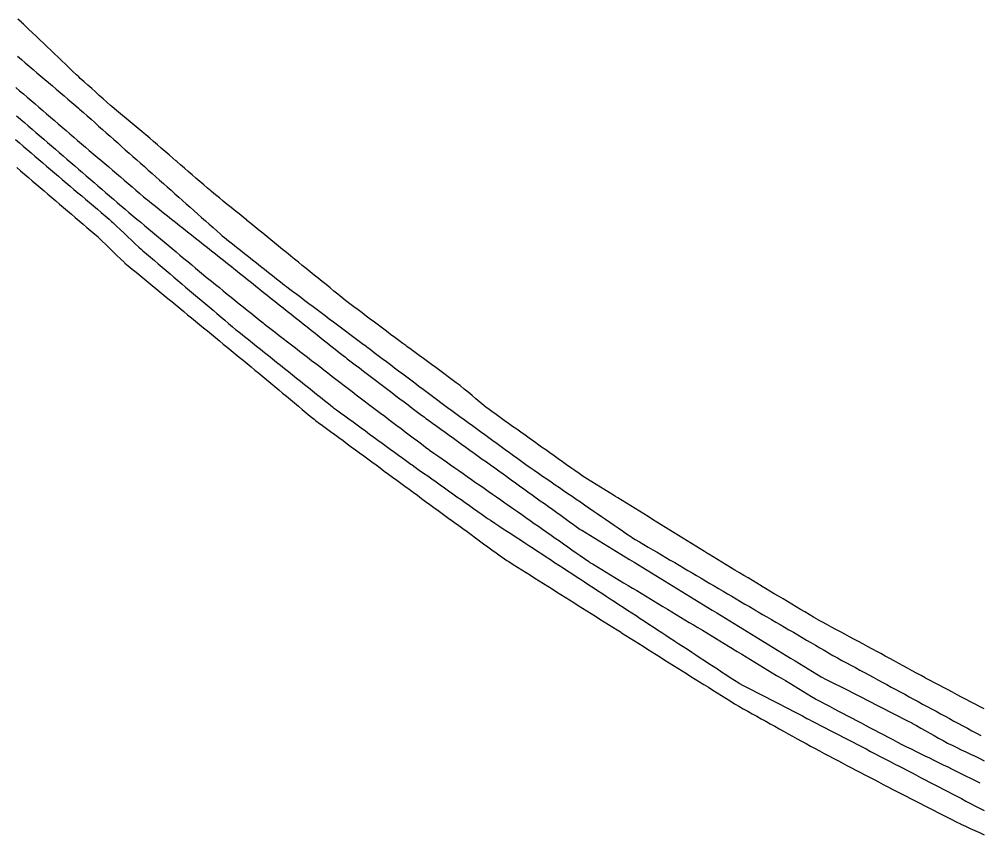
# Model space of a CAD drawing. Extents: x 6451167 to 6455043, y 1871096 to 1873438.
# Drawn here: x 6452619.1 to 6453105.2, y 1871742.8 to 1872155.6 of the extents above; entities that cross this region are included whole.
import ezdxf

# ---------------------------------------------------------------- set-up
doc = ezdxf.new("R2010")
doc.units = 0
doc.header["$LTSCALE"] = 100
doc.header["$MEASUREMENT"] = 0
doc.layers.add('seg003', color=1, linetype='CONTINUOUS')
doc.layers.add('seg006', color=1, linetype='CONTINUOUS')

msp = doc.modelspace()

# ---------------------------------------------------------------- linework, layer by layer
at = {"layer": 'seg003'}
for points in [[(6453107.39, 1871806.46), (6453105.11, 1871807.67), (6453102.83, 1871808.87), (6453100.55, 1871810.08), (6453098.27, 1871811.28), (6453095.99, 1871812.48), (6453093.71, 1871813.69), (6453091.43, 1871814.89), (6453089.15, 1871816.09), (6453086.87, 1871817.3), (6453084.59, 1871818.5), (6453082.31, 1871819.71), (6453080.03, 1871820.91), (6453077.75, 1871822.11), (6453077.57, 1871822.21), (6453075.48, 1871823.35), (6453073.22, 1871824.58), (6453070.96, 1871825.81), (6453068.69, 1871827.05), (6453066.43, 1871828.28), (6453064.17, 1871829.52), (6453061.9, 1871830.75), (6453059.64, 1871831.98), (6453057.38, 1871833.22), (6453055.11, 1871834.45), (6453052.85, 1871835.69), (6453051.65, 1871836.34), (6453050.58, 1871836.92), (6453048.31, 1871838.14), (6453046.04, 1871839.36), (6453043.77, 1871840.58), (6453041.5, 1871841.81), (6453039.23, 1871843.03), (6453036.96, 1871844.25), (6453034.69, 1871845.47), (6453032.42, 1871846.69), (6453030.15, 1871847.92), (6453027.88, 1871849.14), (6453025.61, 1871850.36), (6453023.57, 1871851.46), (6453023.35, 1871851.59), (6453021.13, 1871852.91), (6453018.92, 1871854.23), (6453016.7, 1871855.55), (6453014.49, 1871856.87), (6453012.27, 1871858.19), (6453010.06, 1871859.51), (6453007.84, 1871860.83), (6453005.63, 1871862.15), (6453003.41, 1871863.47), (6453001.2, 1871864.79), (6452998.98, 1871866.11), (6452996.77, 1871867.43), (6452994.71, 1871868.66), (6452994.56, 1871868.76), (6452992.35, 1871870.09), (6452990.14, 1871871.42), (6452987.94, 1871872.76), (6452985.73, 1871874.09), (6452983.53, 1871875.43), (6452981.32, 1871876.76), (6452979.11, 1871878.1), (6452976.91, 1871879.43), (6452974.7, 1871880.77), (6452972.5, 1871882.1), (6452970.29, 1871883.44), (6452968.08, 1871884.77), (6452967.89, 1871884.89), (6452965.89, 1871886.13), (6452963.7, 1871887.48), (6452961.51, 1871888.84), (6452959.32, 1871890.2), (6452957.13, 1871891.56), (6452954.93, 1871892.92), (6452952.74, 1871894.28), (6452950.55, 1871895.64), (6452948.36, 1871897), (6452946.17, 1871898.35), (6452943.98, 1871899.71), (6452942.68, 1871900.52), (6452941.79, 1871901.07), (6452939.6, 1871902.43), (6452937.4, 1871903.79), (6452935.21, 1871905.15), (6452933.02, 1871906.51), (6452930.83, 1871907.86), (6452928.64, 1871909.22), (6452926.45, 1871910.58), (6452924.26, 1871911.94), (6452922.07, 1871913.3), (6452920.9, 1871914.02), (6452919.87, 1871914.66), (6452917.68, 1871916.02), (6452915.49, 1871917.38), (6452913.3, 1871918.73), (6452911.11, 1871920.09), (6452908.92, 1871921.45), (6452906.73, 1871922.81), (6452904.54, 1871924.17), (6452903.12, 1871925.05), (6452902.38, 1871925.58), (6452900.28, 1871927.07), (6452898.18, 1871928.57), (6452896.08, 1871930.06), (6452893.98, 1871931.56), (6452891.88, 1871933.05), (6452889.78, 1871934.55), (6452887.67, 1871936.04), (6452885.57, 1871937.54), (6452883.47, 1871939.03), (6452881.37, 1871940.53), (6452880.49, 1871941.15), (6452879.27, 1871942.02), (6452877.17, 1871943.52), (6452875.07, 1871945.01), (6452872.97, 1871946.51), (6452870.87, 1871948.01), (6452868.77, 1871949.5), (6452866.67, 1871951), (6452864.57, 1871952.49), (6452862.47, 1871953.99), (6452860.37, 1871955.48), (6452858.27, 1871956.98), (6452856.17, 1871958.47), (6452855.36, 1871959.05), (6452854.15, 1871960.07), (6452852.18, 1871961.74), (6452850.21, 1871963.4), (6452848.24, 1871965.06), (6452846.27, 1871966.73), (6452844.3, 1871968.39), (6452842.34, 1871970.06), (6452842.18, 1871970.19), (6452840.26, 1871971.59), (6452838.18, 1871973.12), (6452836.11, 1871974.64), (6452834.03, 1871976.16), (6452831.95, 1871977.69), (6452829.87, 1871979.21), (6452827.79, 1871980.74), (6452825.71, 1871982.26), (6452823.63, 1871983.79), (6452821.55, 1871985.31), (6452819.47, 1871986.83), (6452817.39, 1871988.36), (6452815.31, 1871989.88), (6452814.65, 1871990.37), (6452813.24, 1871991.42), (6452811.18, 1871992.97), (6452809.12, 1871994.52), (6452807.05, 1871996.06), (6452804.99, 1871997.61), (6452802.93, 1871999.16), (6452800.87, 1872000.7), (6452798.8, 1872002.25), (6452796.74, 1872003.8), (6452794.68, 1872005.34), (6452792.62, 1872006.89), (6452790.55, 1872008.44), (6452788.49, 1872009.98), (6452786.43, 1872011.53), (6452785.01, 1872012.59), (6452784.38, 1872013.1), (6452782.38, 1872014.72), (6452780.37, 1872016.35), (6452778.37, 1872017.97), (6452776.37, 1872019.59), (6452774.36, 1872021.21), (6452772.36, 1872022.83), (6452770.35, 1872024.45), (6452768.35, 1872026.07), (6452766.34, 1872027.7), (6452764.34, 1872029.32), (6452762.33, 1872030.94), (6452760.33, 1872032.56), (6452758.33, 1872034.18), (6452757.5, 1872034.85), (6452756.32, 1872035.81), (6452754.33, 1872037.44), (6452752.33, 1872039.06), (6452750.33, 1872040.69), (6452748.33, 1872042.32), (6452746.33, 1872043.95), (6452744.33, 1872045.58), (6452742.33, 1872047.21), (6452740.33, 1872048.84), (6452738.33, 1872050.46), (6452736.34, 1872052.09), (6452734.34, 1872053.72), (6452734.28, 1872053.77), (6452732.34, 1872055.35), (6452730.34, 1872056.98), (6452728.34, 1872058.61), (6452726.34, 1872060.23), (6452724.34, 1872061.86), (6452722.34, 1872063.49), (6452720.34, 1872065.12), (6452718.34, 1872066.75), (6452716.35, 1872068.38), (6452716.05, 1872068.62), (6452714.39, 1872070.05), (6452712.44, 1872071.74), (6452710.48, 1872073.42), (6452708.53, 1872075.11), (6452706.58, 1872076.79), (6452704.63, 1872078.48), (6452702.68, 1872080.16), (6452700.73, 1872081.85), (6452698.78, 1872083.53), (6452698.39, 1872083.86), (6452696.82, 1872085.22), (6452694.87, 1872086.9), (6452692.92, 1872088.59), (6452690.97, 1872090.27), (6452689.02, 1872091.95), (6452687.06, 1872093.64), (6452685.11, 1872095.32), (6452683.16, 1872097.01), (6452682.27, 1872097.78), (6452681.19, 1872098.67), (6452679.2, 1872100.31), (6452677.22, 1872101.96), (6452675.23, 1872103.6), (6452673.24, 1872105.24), (6452671.26, 1872106.89), (6452669.27, 1872108.53), (6452667.28, 1872110.17), (6452665.86, 1872111.35), (6452665.32, 1872111.84), (6452663.4, 1872113.56), (6452661.48, 1872115.29), (6452659.57, 1872117.01), (6452657.65, 1872118.74), (6452655.73, 1872120.46), (6452653.82, 1872122.19), (6452651.9, 1872123.91), (6452649.98, 1872125.63), (6452649.23, 1872126.31), (6452648.1, 1872127.39), (6452646.23, 1872129.17), (6452644.36, 1872130.95), (6452642.5, 1872132.73), (6452640.63, 1872134.51), (6452638.76, 1872136.28), (6452636.9, 1872138.06), (6452635.03, 1872139.84), (6452633.16, 1872141.62), (6452631.3, 1872143.4), (6452629.43, 1872145.18), (6452627.56, 1872146.96), (6452625.7, 1872148.73), (6452623.83, 1872150.51), (6452623.83, 1872150.51)], [(6452618.21, 1872136.84), (6452620.17, 1872135.17), (6452622.14, 1872133.49), (6452624.1, 1872131.82), (6452626.06, 1872130.14), (6452628.03, 1872128.47), (6452629.99, 1872126.8), (6452631.95, 1872125.12), (6452633.91, 1872123.45), (6452635.88, 1872121.78), (6452637.84, 1872120.1), (6452639.8, 1872118.43), (6452641.77, 1872116.76), (6452643.73, 1872115.08), (6452645.69, 1872113.41), (6452647.66, 1872111.73), (6452649.02, 1872110.57), (6452649.61, 1872110.05), (6452651.54, 1872108.34), (6452653.47, 1872106.62), (6452655.4, 1872104.91), (6452657.33, 1872103.2), (6452659.26, 1872101.49), (6452661.19, 1872099.77), (6452663.12, 1872098.06), (6452665.04, 1872096.35), (6452666.97, 1872094.64), (6452668.9, 1872092.92), (6452670.83, 1872091.21), (6452672.76, 1872089.5), (6452674.69, 1872087.79), (6452676.62, 1872086.07), (6452678.55, 1872084.36), (6452680.48, 1872082.65), (6452682.41, 1872080.94), (6452684.34, 1872079.22), (6452686.27, 1872077.51), (6452688.2, 1872075.8), (6452690.13, 1872074.09), (6452692.05, 1872072.37), (6452692.44, 1872072.03), (6452693.98, 1872070.66), (6452695.91, 1872068.95), (6452697.84, 1872067.23), (6452699.77, 1872065.52), (6452701.7, 1872063.81), (6452703.63, 1872062.1), (6452705.56, 1872060.38), (6452707.49, 1872058.67), (6452709.42, 1872056.96), (6452711.35, 1872055.25), (6452713.28, 1872053.53), (6452715.21, 1872051.82), (6452717.14, 1872050.11), (6452719.06, 1872048.4), (6452720.99, 1872046.68), (6452721.81, 1872045.96), (6452722.98, 1872045.04), (6452725, 1872043.44), (6452727.02, 1872041.84), (6452729.05, 1872040.23), (6452731.07, 1872038.63), (6452733.09, 1872037.03), (6452735.12, 1872035.43), (6452737.14, 1872033.83), (6452739.16, 1872032.23), (6452741.19, 1872030.63), (6452743.21, 1872029.03), (6452745.23, 1872027.43), (6452747.26, 1872025.83), (6452749.28, 1872024.23), (6452751.3, 1872022.63), (6452753.33, 1872021.03), (6452754.25, 1872020.3), (6452755.37, 1872019.46), (6452757.43, 1872017.91), (6452759.5, 1872016.36), (6452761.56, 1872014.81), (6452763.62, 1872013.26), (6452765.69, 1872011.71), (6452767.75, 1872010.16), (6452769.81, 1872008.61), (6452771.88, 1872007.07), (6452773.94, 1872005.52), (6452776, 1872003.97), (6452778.06, 1872002.42), (6452780.13, 1872000.87), (6452782.19, 1871999.32), (6452784.25, 1871997.77), (6452786.32, 1871996.22), (6452788.38, 1871994.67), (6452790.44, 1871993.13), (6452792.51, 1871991.58), (6452794.57, 1871990.03), (6452794.92, 1871989.76), (6452796.63, 1871988.48), (6452798.69, 1871986.93), (6452800.76, 1871985.38), (6452802.82, 1871983.83), (6452804.88, 1871982.28), (6452806.95, 1871980.73), (6452809.01, 1871979.19), (6452811.07, 1871977.64), (6452813.14, 1871976.09), (6452815.2, 1871974.54), (6452817.26, 1871972.99), (6452819.32, 1871971.44), (6452821.39, 1871969.89), (6452823.45, 1871968.34), (6452825.51, 1871966.79), (6452827.58, 1871965.24), (6452829.64, 1871963.7), (6452831.59, 1871962.23), (6452831.7, 1871962.15), (6452833.79, 1871960.63), (6452835.87, 1871959.11), (6452837.96, 1871957.59), (6452840.05, 1871956.08), (6452842.13, 1871954.56), (6452844.22, 1871953.04), (6452846.3, 1871951.52), (6452848.39, 1871950), (6452850.47, 1871948.48), (6452852.56, 1871946.97), (6452854.65, 1871945.45), (6452856.73, 1871943.93), (6452858.82, 1871942.41), (6452860.9, 1871940.89), (6452862.99, 1871939.37), (6452865.07, 1871937.86), (6452867.16, 1871936.34), (6452869.24, 1871934.82), (6452871.33, 1871933.3), (6452873.42, 1871931.78), (6452875.5, 1871930.26), (6452877.59, 1871928.74), (6452877.69, 1871928.67), (6452879.71, 1871927.28), (6452881.84, 1871925.82), (6452883.96, 1871924.36), (6452886.09, 1871922.9), (6452888.22, 1871921.44), (6452890.34, 1871919.98), (6452892.47, 1871918.51), (6452894.59, 1871917.05), (6452896.72, 1871915.59), (6452898.85, 1871914.13), (6452900.97, 1871912.67), (6452903.1, 1871911.21), (6452905.22, 1871909.75), (6452907.35, 1871908.29), (6452909.48, 1871906.82), (6452911.6, 1871905.36), (6452913.73, 1871903.9), (6452915.85, 1871902.44), (6452917.98, 1871900.98), (6452920.11, 1871899.52), (6452922.23, 1871898.06), (6452924.36, 1871896.6), (6452926.48, 1871895.14), (6452928.61, 1871893.67), (6452929.52, 1871893.05), (6452930.79, 1871892.3), (6452933.01, 1871890.99), (6452935.24, 1871889.68), (6452937.46, 1871888.37), (6452939.68, 1871887.06), (6452941.91, 1871885.75), (6452944.13, 1871884.44), (6452946.35, 1871883.14), (6452948.57, 1871881.83), (6452950.8, 1871880.52), (6452953.02, 1871879.21), (6452955.24, 1871877.9), (6452957.47, 1871876.59), (6452959.69, 1871875.28), (6452961.91, 1871873.97), (6452964.13, 1871872.66), (6452966.36, 1871871.35), (6452968.58, 1871870.04), (6452970.8, 1871868.73), (6452973.03, 1871867.42), (6452975.25, 1871866.11), (6452977.47, 1871864.81), (6452979.69, 1871863.5), (6452981.92, 1871862.19), (6452984.14, 1871860.88), (6452986.36, 1871859.57), (6452988.58, 1871858.26), (6452990.81, 1871856.95), (6452991.88, 1871856.32), (6452993.03, 1871855.65), (6452995.26, 1871854.35), (6452997.49, 1871853.05), (6452999.72, 1871851.75), (6453001.95, 1871850.45), (6453004.18, 1871849.15), (6453006.41, 1871847.85), (6453008.63, 1871846.55), (6453010.86, 1871845.25), (6453013.09, 1871843.95), (6453015.32, 1871842.65), (6453017.55, 1871841.35), (6453019.78, 1871840.05), (6453022.01, 1871838.75), (6453024.23, 1871837.46), (6453026.46, 1871836.16), (6453028.69, 1871834.86), (6453030.92, 1871833.56), (6453031.89, 1871832.99), (6453033.17, 1871832.3), (6453035.44, 1871831.07), (6453037.71, 1871829.84), (6453039.98, 1871828.61), (6453042.25, 1871827.39), (6453044.52, 1871826.16), (6453046.78, 1871824.93), (6453049.05, 1871823.7), (6453051.32, 1871822.47), (6453053.59, 1871821.24), (6453055.86, 1871820.02), (6453058.13, 1871818.79), (6453060.4, 1871817.56), (6453062.66, 1871816.33), (6453064.93, 1871815.1), (6453067.2, 1871813.88), (6453069.47, 1871812.65), (6453071.74, 1871811.42), (6453074.01, 1871810.19), (6453076.28, 1871808.96), (6453077.86, 1871808.11), (6453078.54, 1871807.73), (6453080.81, 1871806.51), (6453083.08, 1871805.28), (6453085.35, 1871804.05), (6453087.62, 1871802.82), (6453089.89, 1871801.59), (6453092.16, 1871800.36), (6453094.42, 1871799.14), (6453096.69, 1871797.91), (6453098.96, 1871796.68), (6453101.23, 1871795.45), (6453103.5, 1871794.22), (6453105.77, 1871793)], [(6452617.28, 1872121.07), (6452619.24, 1872119.39), (6452621.2, 1872117.71), (6452623.16, 1872116.03), (6452625.11, 1872114.35), (6452627.07, 1872112.66), (6452629.03, 1872110.98), (6452630.99, 1872109.3), (6452632.95, 1872107.62), (6452634.91, 1872105.94), (6452636.87, 1872104.26), (6452638.83, 1872102.58), (6452640.79, 1872100.9), (6452642.75, 1872099.22), (6452644.71, 1872097.54), (6452645.55, 1872096.82), (6452646.67, 1872095.86), (6452648.64, 1872094.19), (6452650.6, 1872092.51), (6452652.56, 1872090.84), (6452654.53, 1872089.16), (6452656.49, 1872087.49), (6452658.46, 1872085.81), (6452660.42, 1872084.14), (6452662.39, 1872082.46), (6452664.35, 1872080.79), (6452666.31, 1872079.11), (6452668.28, 1872077.44), (6452670.24, 1872075.76), (6452672.21, 1872074.09), (6452674.17, 1872072.41), (6452676.14, 1872070.74), (6452678.1, 1872069.06), (6452680.06, 1872067.39), (6452682.03, 1872065.71), (6452683.41, 1872064.54), (6452684.01, 1872064.06), (6452686.03, 1872062.45), (6452688.05, 1872060.85), (6452690.07, 1872059.24), (6452692.09, 1872057.63), (6452694.11, 1872056.03), (6452696.13, 1872054.42), (6452698.15, 1872052.81), (6452700.17, 1872051.21), (6452702.19, 1872049.6), (6452704.21, 1872047.99), (6452706.23, 1872046.38), (6452708.25, 1872044.78), (6452710.27, 1872043.17), (6452712.29, 1872041.56), (6452714.31, 1872039.96), (6452716.34, 1872038.35), (6452718.36, 1872036.74), (6452720.38, 1872035.14), (6452722.4, 1872033.53), (6452724.42, 1872031.92), (6452726.44, 1872030.32), (6452727.68, 1872029.33), (6452728.46, 1872028.71), (6452730.48, 1872027.1), (6452732.5, 1872025.5), (6452734.52, 1872023.89), (6452736.54, 1872022.28), (6452738.56, 1872020.68), (6452740.58, 1872019.07), (6452742.6, 1872017.46), (6452744.62, 1872015.86), (6452746.64, 1872014.25), (6452748.66, 1872012.64), (6452750.68, 1872011.04), (6452752.7, 1872009.43), (6452754.72, 1872007.82), (6452756.74, 1872006.22), (6452758.76, 1872004.61), (6452760.78, 1872003), (6452762.8, 1872001.4), (6452764.83, 1871999.79), (6452766.85, 1871998.18), (6452768.87, 1871996.58), (6452770.89, 1871994.97), (6452772.91, 1871993.36), (6452774.93, 1871991.76), (6452776.95, 1871990.15), (6452778.97, 1871988.54), (6452780.99, 1871986.94), (6452783.01, 1871985.33), (6452784.12, 1871984.44), (6452785.05, 1871983.74), (6452787.1, 1871982.18), (6452789.16, 1871980.62), (6452791.21, 1871979.06), (6452793.27, 1871977.5), (6452795.32, 1871975.94), (6452797.38, 1871974.38), (6452799.44, 1871972.82), (6452801.49, 1871971.25), (6452803.55, 1871969.69), (6452805.6, 1871968.13), (6452807.66, 1871966.57), (6452809.72, 1871965.01), (6452811.77, 1871963.45), (6452813.83, 1871961.89), (6452815.88, 1871960.33), (6452817.94, 1871958.77), (6452820, 1871957.2), (6452822.05, 1871955.64), (6452824.11, 1871954.08), (6452824.81, 1871953.55), (6452826.19, 1871952.56), (6452828.29, 1871951.05), (6452830.38, 1871949.54), (6452832.48, 1871948.04), (6452834.57, 1871946.53), (6452836.67, 1871945.02), (6452838.77, 1871943.52), (6452840.86, 1871942.01), (6452842.96, 1871940.51), (6452845.06, 1871939), (6452847.15, 1871937.49), (6452849.25, 1871935.99), (6452851.34, 1871934.48), (6452853.44, 1871932.97), (6452855.54, 1871931.47), (6452857.63, 1871929.96), (6452859.73, 1871928.45), (6452861.82, 1871926.95), (6452863.92, 1871925.44), (6452865.85, 1871924.05), (6452866.02, 1871923.93), (6452868.11, 1871922.43), (6452870.21, 1871920.92), (6452872.31, 1871919.41), (6452874.4, 1871917.91), (6452876.5, 1871916.4), (6452878.59, 1871914.89), (6452880.69, 1871913.39), (6452882.79, 1871911.88), (6452884.88, 1871910.37), (6452886.98, 1871908.87), (6452889.07, 1871907.36), (6452891.17, 1871905.85), (6452893.27, 1871904.35), (6452895.36, 1871902.84), (6452897.46, 1871901.33), (6452899.56, 1871899.83), (6452901.65, 1871898.32), (6452902.99, 1871897.36), (6452903.79, 1871896.87), (6452905.99, 1871895.53), (6452908.19, 1871894.18), (6452910.39, 1871892.83), (6452912.6, 1871891.49), (6452914.8, 1871890.14), (6452917, 1871888.79), (6452919.2, 1871887.45), (6452921.4, 1871886.1), (6452923.61, 1871884.75), (6452925.81, 1871883.4), (6452928.01, 1871882.06), (6452930.21, 1871880.71), (6452932.42, 1871879.36), (6452934.62, 1871878.02), (6452936.82, 1871876.67), (6452939.02, 1871875.32), (6452941.22, 1871873.98), (6452943.43, 1871872.63), (6452945.63, 1871871.28), (6452947.83, 1871869.94), (6452950.03, 1871868.59), (6452952.24, 1871867.24), (6452954.44, 1871865.9), (6452956.64, 1871864.55), (6452958.84, 1871863.2), (6452961.04, 1871861.86), (6452963.25, 1871860.51), (6452965.45, 1871859.16), (6452967.65, 1871857.82), (6452969.85, 1871856.47), (6452972.06, 1871855.12), (6452974.26, 1871853.78), (6452976.46, 1871852.43), (6452978.66, 1871851.08), (6452980.86, 1871849.74), (6452983.07, 1871848.39), (6452984.86, 1871847.29), (6452985.27, 1871847.04), (6452987.47, 1871845.7), (6452989.67, 1871844.35), (6452991.88, 1871843), (6452994.08, 1871841.66), (6452996.28, 1871840.31), (6452998.48, 1871838.96), (6453000.69, 1871837.61), (6453002.89, 1871836.27), (6453005.09, 1871834.92), (6453007.29, 1871833.57), (6453009.49, 1871832.23), (6453011.7, 1871830.88), (6453013.9, 1871829.53), (6453016.1, 1871828.19), (6453018.3, 1871826.84), (6453020.51, 1871825.49), (6453022.71, 1871824.15), (6453024.91, 1871822.8), (6453025.21, 1871822.62), (6453027.2, 1871821.6), (6453029.5, 1871820.43), (6453031.8, 1871819.26), (6453034.1, 1871818.09), (6453036.4, 1871816.92), (6453038.7, 1871815.75), (6453041, 1871814.57), (6453043.3, 1871813.4), (6453045.6, 1871812.23), (6453047.9, 1871811.06), (6453050.2, 1871809.89), (6453052.5, 1871808.72), (6453054.8, 1871807.54), (6453057.1, 1871806.37), (6453059.4, 1871805.2), (6453061.7, 1871804.03), (6453064, 1871802.86), (6453066.3, 1871801.69), (6453068.6, 1871800.51), (6453070.76, 1871799.41), (6453070.9, 1871799.34), (6453073.14, 1871798.07), (6453075.39, 1871796.8), (6453077.64, 1871795.53), (6453079.89, 1871794.26), (6453082.14, 1871793), (6453084.39, 1871791.73), (6453086.64, 1871790.46), (6453088.88, 1871789.19), (6453089.2, 1871789.01), (6453091.2, 1871788.06), (6453093.53, 1871786.94), (6453095.86, 1871785.83), (6453098.19, 1871784.71), (6453100.52, 1871783.6), (6453102.85, 1871782.49), (6453105.17, 1871781.37), (6453107.5, 1871780.26)], [(6452617.76, 1872106.65), (6452619.71, 1872104.95), (6452620.02, 1872104.68), (6452621.67, 1872103.26), (6452623.62, 1872101.57), (6452625.58, 1872099.88), (6452627.54, 1872098.19), (6452629.5, 1872096.5), (6452631.46, 1872094.82), (6452633.42, 1872093.13), (6452635.38, 1872091.44), (6452637.34, 1872089.75), (6452639.3, 1872088.06), (6452641.26, 1872086.37), (6452643.22, 1872084.69), (6452645.17, 1872083), (6452647.13, 1872081.31), (6452649.09, 1872079.62), (6452651.05, 1872077.93), (6452653.01, 1872076.24), (6452654.97, 1872074.55), (6452656.93, 1872072.87), (6452658.89, 1872071.18), (6452660.85, 1872069.49), (6452662.81, 1872067.8), (6452664.77, 1872066.11), (6452666.73, 1872064.42), (6452668.68, 1872062.73), (6452670, 1872061.6), (6452670.65, 1872061.06), (6452672.64, 1872059.4), (6452674.62, 1872057.74), (6452676.6, 1872056.08), (6452678.59, 1872054.42), (6452680.57, 1872052.76), (6452682.55, 1872051.1), (6452684.54, 1872049.44), (6452686.52, 1872047.78), (6452688.51, 1872046.12), (6452690.49, 1872044.46), (6452692.47, 1872042.8), (6452694.46, 1872041.14), (6452696.44, 1872039.48), (6452698.42, 1872037.82), (6452700.41, 1872036.17), (6452702.39, 1872034.51), (6452704.38, 1872032.85), (6452706.36, 1872031.19), (6452708.34, 1872029.53), (6452710.33, 1872027.87), (6452712.31, 1872026.21), (6452713.72, 1872025.03), (6452714.3, 1872024.56), (6452716.32, 1872022.94), (6452718.33, 1872021.31), (6452720.34, 1872019.69), (6452722.36, 1872018.06), (6452724.37, 1872016.44), (6452726.38, 1872014.82), (6452728.39, 1872013.19), (6452730.41, 1872011.57), (6452732.42, 1872009.94), (6452734.43, 1872008.32), (6452736.45, 1872006.7), (6452738.46, 1872005.07), (6452740.47, 1872003.45), (6452742.49, 1872001.82), (6452742.96, 1872001.44), (6452744.53, 1872000.23), (6452746.57, 1871998.66), (6452748.62, 1871997.08), (6452750.67, 1871995.5), (6452752.72, 1871993.92), (6452754.77, 1871992.34), (6452756.82, 1871990.76), (6452758.86, 1871989.18), (6452760.91, 1871987.6), (6452762.96, 1871986.02), (6452765.01, 1871984.44), (6452767.06, 1871982.86), (6452769.1, 1871981.29), (6452771.15, 1871979.71), (6452773.2, 1871978.13), (6452775.25, 1871976.55), (6452777.3, 1871974.97), (6452779.35, 1871973.39), (6452781.39, 1871971.81), (6452783.44, 1871970.23), (6452785.49, 1871968.65), (6452787.54, 1871967.07), (6452789.59, 1871965.49), (6452791.64, 1871963.92), (6452791.64, 1871963.91), (6452793.7, 1871962.36), (6452795.77, 1871960.8), (6452797.83, 1871959.25), (6452799.9, 1871957.69), (6452801.96, 1871956.13), (6452804.03, 1871954.58), (6452806.09, 1871953.02), (6452808.16, 1871951.46), (6452810.23, 1871949.91), (6452812.29, 1871948.35), (6452814.36, 1871946.79), (6452816.42, 1871945.24), (6452818.49, 1871943.68), (6452820.55, 1871942.12), (6452822.62, 1871940.57), (6452824.68, 1871939.01), (6452826.33, 1871937.77), (6452826.76, 1871937.47), (6452828.88, 1871935.99), (6452831, 1871934.5), (6452833.12, 1871933.02), (6452835.24, 1871931.54), (6452837.35, 1871930.05), (6452839.47, 1871928.57), (6452841.59, 1871927.09), (6452843.71, 1871925.6), (6452845.83, 1871924.12), (6452847.95, 1871922.64), (6452850.07, 1871921.15), (6452852.19, 1871919.67), (6452854.3, 1871918.19), (6452856.42, 1871916.7), (6452858.54, 1871915.22), (6452860.66, 1871913.74), (6452862.78, 1871912.25), (6452864.9, 1871910.77), (6452865.82, 1871910.13), (6452867.02, 1871909.29), (6452869.14, 1871907.8), (6452871.25, 1871906.32), (6452873.37, 1871904.84), (6452875.49, 1871903.35), (6452877.61, 1871901.87), (6452879.73, 1871900.39), (6452881.85, 1871898.9), (6452883.97, 1871897.42), (6452886.09, 1871895.94), (6452888.2, 1871894.45), (6452890.32, 1871892.97), (6452892.44, 1871891.49), (6452894.56, 1871890.01), (6452896.68, 1871888.52), (6452898.8, 1871887.04), (6452900.92, 1871885.56), (6452903.04, 1871884.07), (6452905.15, 1871882.59), (6452907.27, 1871881.11), (6452907.9, 1871880.66), (6452909.46, 1871879.72), (6452911.67, 1871878.39), (6452913.89, 1871877.05), (6452916.1, 1871875.71), (6452918.31, 1871874.37), (6452920.53, 1871873.04), (6452922.74, 1871871.7), (6452924.95, 1871870.36), (6452927.17, 1871869.02), (6452929.38, 1871867.68), (6452931.59, 1871866.35), (6452933.81, 1871865.01), (6452936.02, 1871863.67), (6452938.23, 1871862.33), (6452940.45, 1871861), (6452942.66, 1871859.66), (6452944.87, 1871858.32), (6452947.09, 1871856.98), (6452949.3, 1871855.64), (6452951.51, 1871854.31), (6452953.73, 1871852.97), (6452955.94, 1871851.63), (6452958.16, 1871850.29), (6452960.37, 1871848.96), (6452962.58, 1871847.62), (6452964.8, 1871846.28), (6452967.01, 1871844.94), (6452969.22, 1871843.6), (6452971.44, 1871842.27), (6452973.65, 1871840.93), (6452975.86, 1871839.59), (6452978.08, 1871838.25), (6452980.13, 1871837.01), (6452980.29, 1871836.91), (6452982.5, 1871835.57), (6452984.71, 1871834.23), (6452986.92, 1871832.89), (6452989.13, 1871831.54), (6452991.34, 1871830.2), (6452993.55, 1871828.86), (6452995.76, 1871827.51), (6452997.97, 1871826.17), (6453000.18, 1871824.83), (6453002.39, 1871823.48), (6453004.6, 1871822.14), (6453006.81, 1871820.8), (6453009.02, 1871819.45), (6453011.23, 1871818.11), (6453013.44, 1871816.77), (6453015.65, 1871815.42), (6453017.86, 1871814.08), (6453020.07, 1871812.74), (6453022.05, 1871811.54), (6453022.29, 1871811.41), (6453024.58, 1871810.21), (6453026.87, 1871809), (6453029.16, 1871807.8), (6453031.45, 1871806.59), (6453033.74, 1871805.39), (6453036.02, 1871804.18), (6453038.31, 1871802.98), (6453040.6, 1871801.77), (6453042.89, 1871800.57), (6453045.18, 1871799.36), (6453047.47, 1871798.16), (6453049.76, 1871796.95), (6453052.04, 1871795.75), (6453054.33, 1871794.54), (6453056.62, 1871793.34), (6453058.91, 1871792.13), (6453061.2, 1871790.93), (6453063.49, 1871789.72), (6453065.77, 1871788.52), (6453066.82, 1871787.97), (6453068.08, 1871787.35), (6453070.4, 1871786.21), (6453072.72, 1871785.07), (6453075.05, 1871783.93), (6453077.37, 1871782.79), (6453079.69, 1871781.65), (6453082.01, 1871780.51), (6453084.33, 1871779.37), (6453086.65, 1871778.23), (6453088.98, 1871777.09), (6453091.3, 1871775.95), (6453093.62, 1871774.81), (6453095.94, 1871773.67), (6453098.26, 1871772.53), (6453100.58, 1871771.39), (6453102.91, 1871770.25), (6453105.23, 1871769.11)], [(6452617.15, 1872094.61), (6452619.12, 1872092.94), (6452621.09, 1872091.26), (6452623.07, 1872089.58), (6452625.04, 1872087.9), (6452627.02, 1872086.22), (6452628.99, 1872084.54), (6452630.96, 1872082.87), (6452632.94, 1872081.19), (6452634.91, 1872079.51), (6452636.89, 1872077.83), (6452638.86, 1872076.15), (6452640.83, 1872074.47), (6452642.81, 1872072.8), (6452644.78, 1872071.12), (6452646.76, 1872069.44), (6452648.73, 1872067.76), (6452650.7, 1872066.08), (6452652.68, 1872064.4), (6452654.65, 1872062.73), (6452656.62, 1872061.05), (6452658.6, 1872059.37), (6452660.57, 1872057.69), (6452662.55, 1872056.01), (6452664.52, 1872054.33), (6452665.84, 1872053.21), (6452666.46, 1872052.62), (6452668.34, 1872050.84), (6452670.22, 1872049.06), (6452672.1, 1872047.27), (6452673.98, 1872045.49), (6452675.86, 1872043.71), (6452677.75, 1872041.93), (6452679.63, 1872040.14), (6452680.73, 1872039.1), (6452681.55, 1872038.41), (6452683.52, 1872036.73), (6452685.5, 1872035.06), (6452687.48, 1872033.38), (6452689.45, 1872031.71), (6452691.43, 1872030.03), (6452693.41, 1872028.36), (6452695.39, 1872026.68), (6452697.36, 1872025.01), (6452699.34, 1872023.34), (6452701.32, 1872021.66), (6452703.3, 1872019.99), (6452705.27, 1872018.31), (6452707.25, 1872016.64), (6452709.23, 1872014.96), (6452711.2, 1872013.29), (6452713.18, 1872011.61), (6452715.16, 1872009.94), (6452717.14, 1872008.27), (6452719.11, 1872006.59), (6452721.09, 1872004.92), (6452723.07, 1872003.24), (6452725.04, 1872001.57), (6452727.02, 1871999.89), (6452728.57, 1871998.59), (6452729.01, 1871998.23), (6452731.03, 1871996.61), (6452733.05, 1871994.99), (6452735.08, 1871993.38), (6452737.1, 1871991.76), (6452739.12, 1871990.14), (6452741.15, 1871988.52), (6452743.17, 1871986.9), (6452745.19, 1871985.28), (6452747.22, 1871983.66), (6452749.24, 1871982.04), (6452751.26, 1871980.42), (6452753.29, 1871978.81), (6452755.31, 1871977.19), (6452757.33, 1871975.57), (6452759.35, 1871973.95), (6452761.38, 1871972.33), (6452763.4, 1871970.71), (6452765.42, 1871969.09), (6452767.45, 1871967.47), (6452769.47, 1871965.86), (6452771.49, 1871964.24), (6452773.52, 1871962.62), (6452775.54, 1871961), (6452777.56, 1871959.38), (6452778.2, 1871958.87), (6452779.63, 1871957.83), (6452781.73, 1871956.3), (6452783.82, 1871954.77), (6452785.92, 1871953.25), (6452788.01, 1871951.72), (6452790.1, 1871950.2), (6452792.2, 1871948.67), (6452794.29, 1871947.15), (6452796.39, 1871945.62), (6452798.48, 1871944.1), (6452800.58, 1871942.57), (6452802.67, 1871941.05), (6452804.76, 1871939.52), (6452806.86, 1871937.99), (6452808.95, 1871936.47), (6452811.05, 1871934.94), (6452813.14, 1871933.42), (6452815.24, 1871931.89), (6452817.33, 1871930.37), (6452817.86, 1871929.98), (6452819.44, 1871928.86), (6452821.56, 1871927.37), (6452823.67, 1871925.87), (6452825.79, 1871924.37), (6452827.9, 1871922.88), (6452830.02, 1871921.38), (6452832.13, 1871919.88), (6452834.25, 1871918.39), (6452836.36, 1871916.89), (6452838.48, 1871915.39), (6452840.59, 1871913.9), (6452842.71, 1871912.4), (6452844.82, 1871910.9), (6452846.94, 1871909.41), (6452849.05, 1871907.91), (6452851.17, 1871906.41), (6452853.28, 1871904.92), (6452855.4, 1871903.42), (6452856.43, 1871902.69), (6452857.54, 1871901.96), (6452859.7, 1871900.54), (6452861.87, 1871899.12), (6452864.04, 1871897.7), (6452866.21, 1871896.28), (6452868.37, 1871894.86), (6452870.54, 1871893.44), (6452872.71, 1871892.02), (6452874.88, 1871890.61), (6452877.04, 1871889.19), (6452879.21, 1871887.77), (6452881.38, 1871886.35), (6452883.54, 1871884.93), (6452885.71, 1871883.51), (6452887.88, 1871882.09), (6452890.05, 1871880.67), (6452892.21, 1871879.25), (6452894.38, 1871877.83), (6452896.55, 1871876.41), (6452898.72, 1871874.99), (6452900.88, 1871873.57), (6452902.36, 1871872.6), (6452903.05, 1871872.15), (6452905.22, 1871870.73), (6452907.39, 1871869.31), (6452909.55, 1871867.89), (6452911.72, 1871866.47), (6452913.89, 1871865.05), (6452916.05, 1871863.63), (6452918.22, 1871862.21), (6452920.39, 1871860.79), (6452922.56, 1871859.37), (6452924.72, 1871857.95), (6452926.89, 1871856.53), (6452929.06, 1871855.11), (6452931.23, 1871853.69), (6452933.39, 1871852.27), (6452935.56, 1871850.85), (6452937.73, 1871849.43), (6452939.9, 1871848.01), (6452942.06, 1871846.59), (6452944.23, 1871845.17), (6452946.4, 1871843.75), (6452948.56, 1871842.33), (6452950.73, 1871840.91), (6452950.89, 1871840.81), (6452952.9, 1871839.49), (6452955.07, 1871838.07), (6452957.23, 1871836.65), (6452959.4, 1871835.23), (6452961.57, 1871833.81), (6452963.74, 1871832.39), (6452965.9, 1871830.97), (6452968.07, 1871829.55), (6452970.24, 1871828.13), (6452972.4, 1871826.71), (6452974.57, 1871825.29), (6452976.74, 1871823.87), (6452978.91, 1871822.45), (6452981.07, 1871821.03), (6452983.24, 1871819.62), (6452983.34, 1871819.55), (6452985.54, 1871818.41), (6452987.84, 1871817.22), (6452990.14, 1871816.03), (6452992.44, 1871814.83), (6452994.74, 1871813.64), (6452997.03, 1871812.45), (6452999.33, 1871811.25), (6453001.63, 1871810.06), (6453003.93, 1871808.87), (6453006.23, 1871807.67), (6453008.53, 1871806.48), (6453010.83, 1871805.29), (6453013.13, 1871804.1), (6453015.43, 1871802.9), (6453017.73, 1871801.71), (6453018.84, 1871801.13), (6453020.03, 1871800.52), (6453022.33, 1871799.32), (6453024.63, 1871798.13), (6453026.93, 1871796.94), (6453029.23, 1871795.74), (6453031.53, 1871794.55), (6453033.83, 1871793.36), (6453036.13, 1871792.16), (6453038.43, 1871790.97), (6453040.73, 1871789.78), (6453043.03, 1871788.59), (6453045.33, 1871787.39), (6453047.63, 1871786.2), (6453049.93, 1871785.01), (6453052.23, 1871783.81), (6453054.53, 1871782.62), (6453056.83, 1871781.43), (6453059.13, 1871780.23), (6453061.43, 1871779.04), (6453062.63, 1871778.42), (6453063.73, 1871777.85), (6453066.03, 1871776.65), (6453068.33, 1871775.45), (6453070.62, 1871774.25), (6453072.92, 1871773.05), (6453075.22, 1871771.85), (6453077.52, 1871770.66), (6453079.81, 1871769.46), (6453082.11, 1871768.26), (6453084.41, 1871767.06), (6453086.7, 1871765.86), (6453089, 1871764.66), (6453091.3, 1871763.47), (6453093.6, 1871762.27), (6453095.89, 1871761.07), (6453098.19, 1871759.87), (6453100.49, 1871758.67), (6453102.78, 1871757.47), (6453105.08, 1871756.28), (6453107.38, 1871755.08)], [(6452617.78, 1872080.49), (6452619.75, 1872078.8), (6452621.73, 1872077.12), (6452623.71, 1872075.44), (6452625.68, 1872073.75), (6452627.66, 1872072.07), (6452629.63, 1872070.39), (6452631.61, 1872068.7), (6452633.59, 1872067.02), (6452635.56, 1872065.34), (6452637.54, 1872063.65), (6452639.51, 1872061.97), (6452641.49, 1872060.29), (6452643.47, 1872058.6), (6452645.44, 1872056.92), (6452647.42, 1872055.24), (6452649.4, 1872053.55), (6452651.37, 1872051.87), (6452653.35, 1872050.19), (6452655.32, 1872048.5), (6452657.3, 1872046.82), (6452658.95, 1872045.41), (6452659.26, 1872045.12), (6452661.11, 1872043.3), (6452662.97, 1872041.49), (6452664.83, 1872039.67), (6452666.68, 1872037.86), (6452668.54, 1872036.05), (6452670.4, 1872034.23), (6452672.26, 1872032.42), (6452672.54, 1872032.14), (6452674.24, 1872030.75), (6452676.24, 1872029.1), (6452678.25, 1872027.45), (6452680.25, 1872025.8), (6452682.26, 1872024.15), (6452684.26, 1872022.5), (6452686.27, 1872020.85), (6452688.27, 1872019.2), (6452690.28, 1872017.55), (6452692.28, 1872015.91), (6452694.29, 1872014.26), (6452696.29, 1872012.61), (6452698.3, 1872010.96), (6452700.3, 1872009.31), (6452702.31, 1872007.66), (6452704.31, 1872006.01), (6452706.32, 1872004.36), (6452708.32, 1872002.71), (6452710.33, 1872001.07), (6452712.33, 1871999.42), (6452714.34, 1871997.77), (6452716.34, 1871996.12), (6452718.35, 1871994.47), (6452720.35, 1871992.82), (6452722.36, 1871991.17), (6452724.36, 1871989.52), (6452726.36, 1871987.87), (6452728.37, 1871986.23), (6452730.37, 1871984.58), (6452732.38, 1871982.93), (6452734.38, 1871981.28), (6452736.39, 1871979.63), (6452738.39, 1871977.98), (6452740.08, 1871976.59), (6452740.4, 1871976.33), (6452742.39, 1871974.67), (6452744.39, 1871973.01), (6452746.38, 1871971.35), (6452748.38, 1871969.68), (6452750.37, 1871968.02), (6452752.36, 1871966.36), (6452754.36, 1871964.7), (6452756.35, 1871963.04), (6452758.35, 1871961.38), (6452760.34, 1871959.72), (6452762.34, 1871958.05), (6452764.33, 1871956.39), (6452766.33, 1871954.73), (6452768.32, 1871953.07), (6452769.02, 1871952.49), (6452770.38, 1871951.49), (6452772.47, 1871949.95), (6452774.56, 1871948.41), (6452776.65, 1871946.88), (6452778.74, 1871945.34), (6452780.84, 1871943.8), (6452782.93, 1871942.27), (6452785.02, 1871940.73), (6452787.11, 1871939.19), (6452789.2, 1871937.65), (6452791.29, 1871936.12), (6452793.39, 1871934.58), (6452795.48, 1871933.04), (6452797.57, 1871931.5), (6452799.66, 1871929.97), (6452801.75, 1871928.43), (6452803.84, 1871926.89), (6452805.93, 1871925.35), (6452808.03, 1871923.82), (6452810.12, 1871922.28), (6452812.21, 1871920.74), (6452814.3, 1871919.2), (6452816.39, 1871917.67), (6452818.48, 1871916.13), (6452820.58, 1871914.59), (6452822.67, 1871913.05), (6452824.76, 1871911.52), (6452826.85, 1871909.98), (6452828.94, 1871908.44), (6452831.03, 1871906.9), (6452833.12, 1871905.37), (6452835.22, 1871903.83), (6452837.24, 1871902.34), (6452837.31, 1871902.29), (6452839.41, 1871900.77), (6452841.51, 1871899.25), (6452843.61, 1871897.72), (6452845.72, 1871896.2), (6452847.82, 1871894.68), (6452849.92, 1871893.15), (6452852.02, 1871891.63), (6452854.12, 1871890.11), (6452856.23, 1871888.58), (6452858.33, 1871887.06), (6452860.43, 1871885.54), (6452862.53, 1871884.02), (6452864.63, 1871882.49), (6452865.87, 1871881.59), (6452866.78, 1871881.03), (6452868.97, 1871879.64), (6452871.17, 1871878.26), (6452873.37, 1871876.88), (6452875.56, 1871875.5), (6452877.76, 1871874.11), (6452879.96, 1871872.73), (6452882.15, 1871871.35), (6452884.35, 1871869.96), (6452886.55, 1871868.58), (6452888.74, 1871867.2), (6452890.94, 1871865.82), (6452893.14, 1871864.43), (6452895.33, 1871863.05), (6452897.53, 1871861.67), (6452899.73, 1871860.28), (6452901.93, 1871858.9), (6452904.12, 1871857.52), (6452906.32, 1871856.14), (6452908.52, 1871854.75), (6452910.71, 1871853.37), (6452912.91, 1871851.99), (6452915.11, 1871850.6), (6452917.3, 1871849.22), (6452919.5, 1871847.84), (6452921.7, 1871846.46), (6452923.3, 1871845.45), (6452923.89, 1871845.07), (6452926.09, 1871843.69), (6452928.29, 1871842.31), (6452930.48, 1871840.92), (6452932.68, 1871839.54), (6452934.88, 1871838.16), (6452937.08, 1871836.78), (6452939.27, 1871835.39), (6452941.47, 1871834.01), (6452943.67, 1871832.63), (6452945.86, 1871831.24), (6452948.06, 1871829.86), (6452950.26, 1871828.48), (6452952.45, 1871827.1), (6452954.65, 1871825.71), (6452956.85, 1871824.33), (6452959.04, 1871822.95), (6452961.24, 1871821.57), (6452963.44, 1871820.18), (6452965.63, 1871818.8), (6452967.83, 1871817.42), (6452970.03, 1871816.03), (6452972.22, 1871814.65), (6452974.42, 1871813.27), (6452976.62, 1871811.89), (6452978.82, 1871810.5), (6452981.01, 1871809.12), (6452981.37, 1871808.89), (6452983.27, 1871807.84), (6452985.54, 1871806.57), (6452987.8, 1871805.31), (6452990.07, 1871804.05), (6452992.34, 1871802.79), (6452994.61, 1871801.52), (6452996.88, 1871800.26), (6452999.14, 1871799), (6453001.41, 1871797.74), (6453003.68, 1871796.47), (6453005.95, 1871795.21), (6453008.22, 1871793.95), (6453010.48, 1871792.68), (6453012.75, 1871791.42), (6453015.02, 1871790.16), (6453017.29, 1871788.9), (6453019.56, 1871787.63), (6453019.89, 1871787.45), (6453021.85, 1871786.41), (6453024.14, 1871785.2), (6453026.44, 1871783.99), (6453028.74, 1871782.78), (6453031.03, 1871781.57), (6453033.33, 1871780.36), (6453035.62, 1871779.14), (6453037.92, 1871777.93), (6453040.21, 1871776.72), (6453042.51, 1871775.51), (6453044.8, 1871774.3), (6453047.1, 1871773.09), (6453049.4, 1871771.87), (6453050.35, 1871771.37), (6453051.7, 1871770.68), (6453054.01, 1871769.5), (6453056.32, 1871768.31), (6453058.63, 1871767.13), (6453060.94, 1871765.95), (6453063.25, 1871764.77), (6453065.57, 1871763.58), (6453067.88, 1871762.4), (6453070.19, 1871761.22), (6453072.5, 1871760.03), (6453074.81, 1871758.85), (6453077.12, 1871757.67), (6453079.43, 1871756.49), (6453081.74, 1871755.3), (6453084.05, 1871754.12), (6453086.36, 1871752.94), (6453088.67, 1871751.76), (6453090.98, 1871750.57), (6453093.29, 1871749.39), (6453095.41, 1871748.31), (6453095.61, 1871748.22), (6453097.97, 1871747.13), (6453100.32, 1871746.04), (6453102.68, 1871744.95), (6453105.04, 1871743.87), (6453107.39, 1871742.78)]]:
    msp.add_lwpolyline(points, dxfattribs=at)
at = {"layer": 'seg006'}
msp.add_lwpolyline([(6452623.83, 1872150.51), (6452622.94, 1872151.37), (6452622.05, 1872152.22), (6452621.16, 1872153.07), (6452620.27, 1872153.92), (6452620, 1872154.19), (6452619.36, 1872154.75), (6452618.43, 1872155.56)], dxfattribs=at)

doc.saveas('drawing.dxf')
